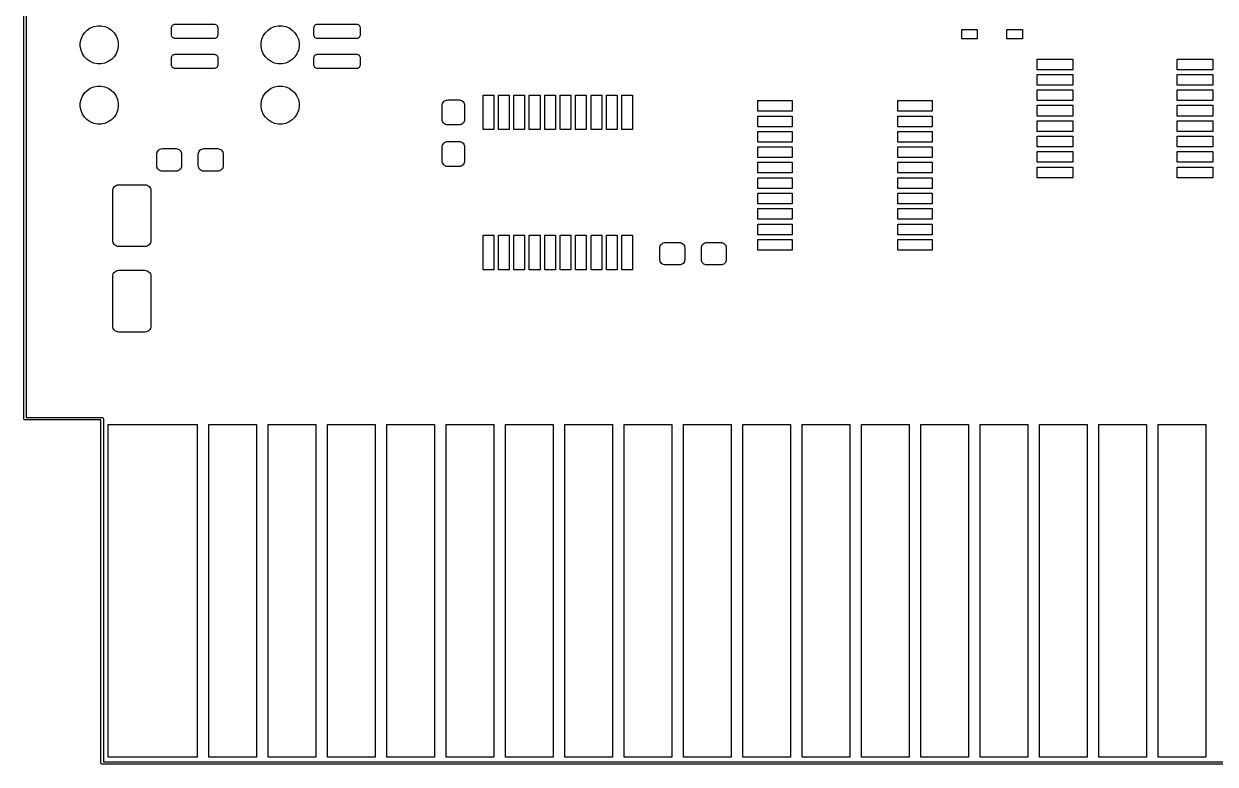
# Model space of a CAD drawing. Extents: x 3.61 to 7.55, y -5.8 to -3.38.
# Drawn here: x 3.606 to 5.583, y -5.803 to -4.575 of the extents above; entities that cross this region are included whole.
import ezdxf

# ---------------------------------------------------------------- set-up
doc = ezdxf.new("R2010")
doc.units = 0
doc.header["$MEASUREMENT"] = 0
doc.layers.add('BLACK', color=7, linetype='CONTINUOUS')

msp = doc.modelspace()

# ---------------------------------------------------------------- linework, layer by layer
at = {"layer": 'BLACK', "linetype": 'CONTINUOUS'}
for p, q in [((3.6063, -5.23022), (3.6063, -4.56112)), ((3.61024, -4.56299), (3.61024, -5.22835)), ((3.71142, -4.58577), (3.71658, -4.58232)), ((3.71658, -4.58232), (3.72231, -4.57995)), ((3.72231, -4.57995), (3.72839, -4.57874)), ((3.72839, -4.57874), (3.7346, -4.57874)), ((3.7346, -4.57874), (3.74068, -4.57995)), ((3.74068, -4.57995), (3.74642, -4.58232)), ((3.74642, -4.58232), (3.75157, -4.58577)), ((3.85138, -4.58209), (3.85149, -4.58093)), ((3.85138, -4.5939), (3.85138, -4.58209)), ((3.85149, -4.58093), (3.85183, -4.57983)), ((3.85183, -4.57983), (3.85237, -4.57881)), ((3.85237, -4.57881), (3.85311, -4.57791)), ((3.85311, -4.57791), (3.854, -4.57718)), ((3.854, -4.57718), (3.85502, -4.57663)), ((3.85502, -4.57663), (3.85613, -4.57629)), ((3.85613, -4.57629), (3.85728, -4.57618)), ((3.85728, -4.57618), (3.92224, -4.57618)), ((3.92224, -4.57618), (3.9234, -4.57629)), ((3.9234, -4.57629), (3.9245, -4.57663)), ((3.9245, -4.57663), (3.92553, -4.57718)), ((3.92553, -4.57718), (3.92642, -4.57791)), ((3.92642, -4.57791), (3.92715, -4.57881)), ((3.92715, -4.57881), (3.9277, -4.57983)), ((3.9277, -4.57983), (3.92804, -4.58093)), ((3.92804, -4.58093), (3.92815, -4.58209)), ((3.92815, -4.58209), (3.92815, -4.5939)), ((4.01142, -4.58577), (4.01658, -4.58232)), ((4.01658, -4.58232), (4.02231, -4.57995)), ((4.02231, -4.57995), (4.02839, -4.57874)), ((4.02839, -4.57874), (4.0346, -4.57874)), ((4.0346, -4.57874), (4.04068, -4.57995)), ((4.04068, -4.57995), (4.04642, -4.58232)), ((4.04642, -4.58232), (4.05157, -4.58577)), ((4.0876, -4.58209), (4.08771, -4.58093)), ((4.0876, -4.5939), (4.0876, -4.58209)), ((4.08771, -4.58093), (4.08805, -4.57983)), ((4.08805, -4.57983), (4.08859, -4.57881)), ((4.08859, -4.57881), (4.08933, -4.57791)), ((4.08933, -4.57791), (4.09022, -4.57718)), ((4.09022, -4.57718), (4.09124, -4.57663)), ((4.09124, -4.57663), (4.09235, -4.57629)), ((4.09235, -4.57629), (4.0935, -4.57618)), ((4.0935, -4.57618), (4.15846, -4.57618)), ((4.15846, -4.57618), (4.15962, -4.57629)), ((4.15962, -4.57629), (4.16072, -4.57663)), ((4.16072, -4.57663), (4.16175, -4.57718)), ((4.16175, -4.57718), (4.16264, -4.57791)), ((4.16264, -4.57791), (4.16337, -4.57881)), ((4.16337, -4.57881), (4.16392, -4.57983)), ((4.16392, -4.57983), (4.16426, -4.58093)), ((4.16426, -4.58093), (4.16437, -4.58209)), ((4.16437, -4.58209), (4.16437, -4.5939)), ((5.1624, -4.60039), (5.1624, -4.58465)), ((5.1624, -4.58465), (5.18799, -4.58465)), ((5.18799, -4.58465), (5.18799, -4.60039)), ((5.2372, -4.60039), (5.2372, -4.58465)), ((5.2372, -4.58465), (5.2628, -4.58465)), ((5.2628, -4.58465), (5.2628, -4.60039)), ((3.7, -4.60713), (3.70121, -4.60105)), ((3.70121, -4.60105), (3.70358, -4.59532)), ((3.70358, -4.59532), (3.70703, -4.59016)), ((3.70703, -4.59016), (3.71142, -4.58577)), ((3.75157, -4.58577), (3.75596, -4.59016)), ((3.75596, -4.59016), (3.75941, -4.59532)), ((3.75941, -4.59532), (3.76178, -4.60105)), ((3.76178, -4.60105), (3.76299, -4.60713)), ((3.85149, -4.59505), (3.85138, -4.5939)), ((3.85183, -4.59616), (3.85149, -4.59505)), ((3.85237, -4.59718), (3.85183, -4.59616)), ((3.85311, -4.59807), (3.85237, -4.59718)), ((3.854, -4.59881), (3.85311, -4.59807)), ((3.85502, -4.59935), (3.854, -4.59881)), ((3.85613, -4.59969), (3.85502, -4.59935)), ((3.85728, -4.5998), (3.85613, -4.59969)), ((3.92224, -4.5998), (3.85728, -4.5998)), ((3.9234, -4.59969), (3.92224, -4.5998)), ((3.9245, -4.59935), (3.9234, -4.59969)), ((3.92553, -4.59881), (3.9245, -4.59935)), ((3.92642, -4.59807), (3.92553, -4.59881)), ((3.92715, -4.59718), (3.92642, -4.59807)), ((3.9277, -4.59616), (3.92715, -4.59718)), ((3.92804, -4.59505), (3.9277, -4.59616)), ((3.92815, -4.5939), (3.92804, -4.59505)), ((4, -4.60713), (4.00121, -4.60105)), ((4.00121, -4.60105), (4.00358, -4.59532)), ((4.00358, -4.59532), (4.00703, -4.59016)), ((4.00703, -4.59016), (4.01142, -4.58577)), ((4.05157, -4.58577), (4.05596, -4.59016)), ((4.05596, -4.59016), (4.05941, -4.59532)), ((4.05941, -4.59532), (4.06178, -4.60105)), ((4.06178, -4.60105), (4.06299, -4.60713)), ((4.08771, -4.59505), (4.0876, -4.5939)), ((4.08805, -4.59616), (4.08771, -4.59505)), ((4.08859, -4.59718), (4.08805, -4.59616)), ((4.08933, -4.59807), (4.08859, -4.59718)), ((4.09022, -4.59881), (4.08933, -4.59807)), ((4.09124, -4.59935), (4.09022, -4.59881)), ((4.09235, -4.59969), (4.09124, -4.59935)), ((4.0935, -4.5998), (4.09235, -4.59969)), ((4.15846, -4.5998), (4.0935, -4.5998)), ((4.15962, -4.59969), (4.15846, -4.5998)), ((4.16072, -4.59935), (4.15962, -4.59969)), ((4.16175, -4.59881), (4.16072, -4.59935)), ((4.16264, -4.59807), (4.16175, -4.59881)), ((4.16337, -4.59718), (4.16264, -4.59807)), ((4.16392, -4.59616), (4.16337, -4.59718)), ((4.16426, -4.59505), (4.16392, -4.59616)), ((4.16437, -4.5939), (4.16426, -4.59505)), ((5.18799, -4.60039), (5.1624, -4.60039)), ((5.2628, -4.60039), (5.2372, -4.60039)), ((3.7, -4.61334), (3.7, -4.60713)), ((3.70121, -4.61942), (3.7, -4.61334)), ((3.70358, -4.62516), (3.70121, -4.61942)), ((3.76178, -4.61942), (3.75941, -4.62516)), ((3.76299, -4.61334), (3.76178, -4.61942)), ((3.76299, -4.60713), (3.76299, -4.61334)), ((4, -4.61334), (4, -4.60713)), ((4.00121, -4.61942), (4, -4.61334)), ((4.00358, -4.62516), (4.00121, -4.61942)), ((4.06178, -4.61942), (4.05941, -4.62516)), ((4.06299, -4.61334), (4.06178, -4.61942)), ((4.06299, -4.60713), (4.06299, -4.61334)), ((3.70703, -4.63031), (3.70358, -4.62516)), ((3.71142, -4.6347), (3.70703, -4.63031)), ((3.71658, -4.63815), (3.71142, -4.6347)), ((3.72231, -4.64052), (3.71658, -4.63815)), ((3.72839, -4.64173), (3.72231, -4.64052)), ((3.7346, -4.64173), (3.72839, -4.64173)), ((3.74068, -4.64052), (3.7346, -4.64173)), ((3.74642, -4.63815), (3.74068, -4.64052)), ((3.75157, -4.6347), (3.74642, -4.63815)), ((3.75596, -4.63031), (3.75157, -4.6347)), ((3.75941, -4.62516), (3.75596, -4.63031)), ((3.85138, -4.63189), (3.85149, -4.63074)), ((3.85138, -4.6437), (3.85138, -4.63189)), ((3.85149, -4.64485), (3.85138, -4.6437)), ((3.85149, -4.63074), (3.85183, -4.62963)), ((3.85183, -4.62963), (3.85237, -4.62861)), ((3.85237, -4.62861), (3.85311, -4.62771)), ((3.85311, -4.62771), (3.854, -4.62698)), ((3.854, -4.62698), (3.85502, -4.62643)), ((3.85502, -4.62643), (3.85613, -4.6261)), ((3.85613, -4.6261), (3.85728, -4.62598)), ((3.85728, -4.62598), (3.92224, -4.62598)), ((3.92224, -4.62598), (3.9234, -4.6261)), ((3.9234, -4.6261), (3.9245, -4.62643)), ((3.9245, -4.62643), (3.92553, -4.62698)), ((3.92553, -4.62698), (3.92642, -4.62771)), ((3.92642, -4.62771), (3.92715, -4.62861)), ((3.92715, -4.62861), (3.9277, -4.62963)), ((3.9277, -4.62963), (3.92804, -4.63074)), ((3.92804, -4.63074), (3.92815, -4.63189)), ((3.92815, -4.6437), (3.92804, -4.64485)), ((3.92815, -4.63189), (3.92815, -4.6437)), ((4.00703, -4.63031), (4.00358, -4.62516)), ((4.01142, -4.6347), (4.00703, -4.63031)), ((4.01658, -4.63815), (4.01142, -4.6347)), ((4.02231, -4.64052), (4.01658, -4.63815)), ((4.02839, -4.64173), (4.02231, -4.64052)), ((4.0346, -4.64173), (4.02839, -4.64173)), ((4.04068, -4.64052), (4.0346, -4.64173)), ((4.04642, -4.63815), (4.04068, -4.64052)), ((4.05157, -4.6347), (4.04642, -4.63815)), ((4.05596, -4.63031), (4.05157, -4.6347)), ((4.05941, -4.62516), (4.05596, -4.63031)), ((4.0876, -4.63189), (4.08771, -4.63074)), ((4.0876, -4.6437), (4.0876, -4.63189)), ((4.08771, -4.64485), (4.0876, -4.6437)), ((4.08771, -4.63074), (4.08805, -4.62963)), ((4.08805, -4.62963), (4.08859, -4.62861)), ((4.08859, -4.62861), (4.08933, -4.62771)), ((4.08933, -4.62771), (4.09022, -4.62698)), ((4.09022, -4.62698), (4.09124, -4.62643)), ((4.09124, -4.62643), (4.09235, -4.6261)), ((4.09235, -4.6261), (4.0935, -4.62598)), ((4.0935, -4.62598), (4.15846, -4.62598)), ((4.15846, -4.62598), (4.15962, -4.6261)), ((4.15962, -4.6261), (4.16072, -4.62643)), ((4.16072, -4.62643), (4.16175, -4.62698)), ((4.16175, -4.62698), (4.16264, -4.62771)), ((4.16264, -4.62771), (4.16337, -4.62861)), ((4.16337, -4.62861), (4.16392, -4.62963)), ((4.16392, -4.62963), (4.16426, -4.63074)), ((4.16426, -4.63074), (4.16437, -4.63189)), ((4.16437, -4.6437), (4.16426, -4.64485)), ((4.16437, -4.63189), (4.16437, -4.6437)), ((5.2874, -4.65157), (5.2874, -4.63386)), ((5.2874, -4.63386), (5.34646, -4.63386)), ((5.34646, -4.63386), (5.34646, -4.65157)), ((5.51969, -4.65157), (5.51969, -4.63386)), ((5.51969, -4.63386), (5.57874, -4.63386)), ((5.57874, -4.63386), (5.57874, -4.65157)), ((3.85183, -4.64596), (3.85149, -4.64485)), ((3.85237, -4.64698), (3.85183, -4.64596)), ((3.85311, -4.64788), (3.85237, -4.64698)), ((3.854, -4.64861), (3.85311, -4.64788)), ((3.85502, -4.64916), (3.854, -4.64861)), ((3.85613, -4.64949), (3.85502, -4.64916)), ((3.85728, -4.64961), (3.85613, -4.64949)), ((3.92224, -4.64961), (3.85728, -4.64961)), ((3.9234, -4.64949), (3.92224, -4.64961)), ((3.9245, -4.64916), (3.9234, -4.64949)), ((3.92553, -4.64861), (3.9245, -4.64916)), ((3.92642, -4.64788), (3.92553, -4.64861)), ((3.92715, -4.64698), (3.92642, -4.64788)), ((3.9277, -4.64596), (3.92715, -4.64698)), ((3.92804, -4.64485), (3.9277, -4.64596)), ((4.08805, -4.64596), (4.08771, -4.64485)), ((4.08859, -4.64698), (4.08805, -4.64596)), ((4.08933, -4.64788), (4.08859, -4.64698)), ((4.09022, -4.64861), (4.08933, -4.64788)), ((4.09124, -4.64916), (4.09022, -4.64861)), ((4.09235, -4.64949), (4.09124, -4.64916)), ((4.0935, -4.64961), (4.09235, -4.64949)), ((4.15846, -4.64961), (4.0935, -4.64961)), ((4.15962, -4.64949), (4.15846, -4.64961)), ((4.16072, -4.64916), (4.15962, -4.64949)), ((4.16175, -4.64861), (4.16072, -4.64916)), ((4.16264, -4.64788), (4.16175, -4.64861)), ((4.16337, -4.64698), (4.16264, -4.64788)), ((4.16392, -4.64596), (4.16337, -4.64698)), ((4.16426, -4.64485), (4.16392, -4.64596)), ((5.34646, -4.65157), (5.2874, -4.65157)), ((5.2874, -4.67717), (5.2874, -4.65945)), ((5.2874, -4.65945), (5.34646, -4.65945)), ((5.34646, -4.65945), (5.34646, -4.67717)), ((5.57874, -4.65157), (5.51969, -4.65157)), ((5.51969, -4.67717), (5.51969, -4.65945)), ((5.51969, -4.65945), (5.57874, -4.65945)), ((5.57874, -4.65945), (5.57874, -4.67717)), ((3.71142, -4.68577), (3.71658, -4.68232)), ((3.71658, -4.68232), (3.72231, -4.67995)), ((3.72231, -4.67995), (3.72839, -4.67874)), ((3.72839, -4.67874), (3.7346, -4.67874)), ((3.7346, -4.67874), (3.74068, -4.67995)), ((3.74068, -4.67995), (3.74642, -4.68232)), ((3.74642, -4.68232), (3.75157, -4.68577)), ((4.01142, -4.68577), (4.01658, -4.68232)), ((4.01658, -4.68232), (4.02231, -4.67995)), ((4.02231, -4.67995), (4.02839, -4.67874)), ((4.02839, -4.67874), (4.0346, -4.67874)), ((4.0346, -4.67874), (4.04068, -4.67995)), ((4.04068, -4.67995), (4.04642, -4.68232)), ((4.04642, -4.68232), (4.05157, -4.68577)), ((5.34646, -4.67717), (5.2874, -4.67717)), ((5.57874, -4.67717), (5.51969, -4.67717)), ((3.7, -4.70713), (3.70121, -4.70105)), ((3.70121, -4.70105), (3.70358, -4.69532)), ((3.70358, -4.69532), (3.70703, -4.69016)), ((3.70703, -4.69016), (3.71142, -4.68577)), ((3.75157, -4.68577), (3.75596, -4.69016)), ((3.75596, -4.69016), (3.75941, -4.69532)), ((3.75941, -4.69532), (3.76178, -4.70105)), ((3.76178, -4.70105), (3.76299, -4.70713)), ((4, -4.70713), (4.00121, -4.70105)), ((4.00121, -4.70105), (4.00358, -4.69532)), ((4.00358, -4.69532), (4.00703, -4.69016)), ((4.00703, -4.69016), (4.01142, -4.68577)), ((4.05157, -4.68577), (4.05596, -4.69016)), ((4.05596, -4.69016), (4.05941, -4.69532)), ((4.05941, -4.69532), (4.06178, -4.70105)), ((4.06178, -4.70105), (4.06299, -4.70713)), ((4.30294, -4.70451), (4.30435, -4.70335)), ((4.30435, -4.70335), (4.30597, -4.70248)), ((4.30597, -4.70248), (4.30772, -4.70195)), ((4.30772, -4.70195), (4.30955, -4.70177)), ((4.30955, -4.70177), (4.32825, -4.70177)), ((4.32825, -4.70177), (4.33007, -4.70195)), ((4.33007, -4.70195), (4.33183, -4.70248)), ((4.33183, -4.70248), (4.33344, -4.70335)), ((4.33344, -4.70335), (4.33486, -4.70451)), ((4.36811, -4.75098), (4.36811, -4.6939)), ((4.36811, -4.6939), (4.38583, -4.6939)), ((4.38583, -4.6939), (4.38583, -4.75098)), ((4.3937, -4.75098), (4.3937, -4.6939)), ((4.3937, -4.6939), (4.41142, -4.6939)), ((4.41142, -4.6939), (4.41142, -4.75098)), ((4.41929, -4.75098), (4.41929, -4.6939)), ((4.41929, -4.6939), (4.43701, -4.6939)), ((4.43701, -4.6939), (4.43701, -4.75098)), ((4.44488, -4.75098), (4.44488, -4.6939)), ((4.44488, -4.6939), (4.4626, -4.6939)), ((4.4626, -4.6939), (4.4626, -4.75098)), ((4.47047, -4.75098), (4.47047, -4.6939)), ((4.47047, -4.6939), (4.48819, -4.6939)), ((4.48819, -4.6939), (4.48819, -4.75098)), ((4.49606, -4.75098), (4.49606, -4.6939)), ((4.49606, -4.6939), (4.51378, -4.6939)), ((4.51378, -4.6939), (4.51378, -4.75098)), ((4.52165, -4.75098), (4.52165, -4.6939)), ((4.52165, -4.6939), (4.53937, -4.6939)), ((4.53937, -4.6939), (4.53937, -4.75098)), ((4.54724, -4.75098), (4.54724, -4.6939)), ((4.54724, -4.6939), (4.56496, -4.6939)), ((4.56496, -4.6939), (4.56496, -4.75098)), ((4.57283, -4.75098), (4.57283, -4.6939)), ((4.57283, -4.6939), (4.59055, -4.6939)), ((4.59055, -4.6939), (4.59055, -4.75098)), ((4.59843, -4.75098), (4.59843, -4.6939)), ((4.59843, -4.6939), (4.61614, -4.6939)), ((4.61614, -4.6939), (4.61614, -4.75098)), ((4.82382, -4.72047), (4.82382, -4.70276)), ((4.82382, -4.70276), (4.88091, -4.70276)), ((4.88091, -4.70276), (4.88091, -4.72047)), ((5.0561, -4.72047), (5.0561, -4.70276)), ((5.0561, -4.70276), (5.11319, -4.70276)), ((5.11319, -4.70276), (5.11319, -4.72047)), ((5.2874, -4.70276), (5.2874, -4.68504)), ((5.2874, -4.68504), (5.34646, -4.68504)), ((5.34646, -4.70276), (5.2874, -4.70276)), ((5.34646, -4.68504), (5.34646, -4.70276)), ((5.51969, -4.70276), (5.51969, -4.68504)), ((5.51969, -4.68504), (5.57874, -4.68504)), ((5.57874, -4.70276), (5.51969, -4.70276)), ((5.57874, -4.68504), (5.57874, -4.70276)), ((3.7, -4.71334), (3.7, -4.70713)), ((3.70121, -4.71942), (3.7, -4.71334)), ((3.70358, -4.72516), (3.70121, -4.71942)), ((3.76178, -4.71942), (3.75941, -4.72516)), ((3.76299, -4.71334), (3.76178, -4.71942)), ((3.76299, -4.70713), (3.76299, -4.71334)), ((4, -4.71334), (4, -4.70713)), ((4.00121, -4.71942), (4, -4.71334)), ((4.00358, -4.72516), (4.00121, -4.71942)), ((4.06178, -4.71942), (4.05941, -4.72516)), ((4.06299, -4.71334), (4.06178, -4.71942)), ((4.06299, -4.70713), (4.06299, -4.71334)), ((4.3002, -4.71112), (4.30038, -4.7093)), ((4.3002, -4.73376), (4.3002, -4.71112)), ((4.30038, -4.7093), (4.30091, -4.70754)), ((4.30091, -4.70754), (4.30177, -4.70593)), ((4.30177, -4.70593), (4.30294, -4.70451)), ((4.33486, -4.70451), (4.33602, -4.70593)), ((4.33602, -4.70593), (4.33689, -4.70754)), ((4.33689, -4.70754), (4.33742, -4.7093)), ((4.33742, -4.7093), (4.3376, -4.71112)), ((4.3376, -4.71112), (4.3376, -4.73376)), ((4.88091, -4.72047), (4.82382, -4.72047)), ((5.11319, -4.72047), (5.0561, -4.72047)), ((5.2874, -4.72835), (5.2874, -4.71063)), ((5.2874, -4.71063), (5.34646, -4.71063)), ((5.34646, -4.71063), (5.34646, -4.72835)), ((5.51969, -4.72835), (5.51969, -4.71063)), ((5.51969, -4.71063), (5.57874, -4.71063)), ((5.57874, -4.71063), (5.57874, -4.72835)), ((3.70703, -4.73031), (3.70358, -4.72516)), ((3.71142, -4.7347), (3.70703, -4.73031)), ((3.71658, -4.73815), (3.71142, -4.7347)), ((3.72231, -4.74052), (3.71658, -4.73815)), ((3.72839, -4.74173), (3.72231, -4.74052)), ((3.7346, -4.74173), (3.72839, -4.74173)), ((3.74068, -4.74052), (3.7346, -4.74173)), ((3.74642, -4.73815), (3.74068, -4.74052)), ((3.75157, -4.7347), (3.74642, -4.73815)), ((3.75596, -4.73031), (3.75157, -4.7347)), ((3.75941, -4.72516), (3.75596, -4.73031)), ((4.00703, -4.73031), (4.00358, -4.72516)), ((4.01142, -4.7347), (4.00703, -4.73031)), ((4.01658, -4.73815), (4.01142, -4.7347)), ((4.02231, -4.74052), (4.01658, -4.73815)), ((4.02839, -4.74173), (4.02231, -4.74052)), ((4.0346, -4.74173), (4.02839, -4.74173)), ((4.04068, -4.74052), (4.0346, -4.74173)), ((4.04642, -4.73815), (4.04068, -4.74052)), ((4.05157, -4.7347), (4.04642, -4.73815)), ((4.05596, -4.73031), (4.05157, -4.7347)), ((4.05941, -4.72516), (4.05596, -4.73031)), ((4.30038, -4.73558), (4.3002, -4.73376)), ((4.30091, -4.73734), (4.30038, -4.73558)), ((4.30177, -4.73895), (4.30091, -4.73734)), ((4.30294, -4.74037), (4.30177, -4.73895)), ((4.30435, -4.74153), (4.30294, -4.74037)), ((4.30597, -4.7424), (4.30435, -4.74153)), ((4.30772, -4.74293), (4.30597, -4.7424)), ((4.30955, -4.74311), (4.30772, -4.74293)), ((4.32825, -4.74311), (4.30955, -4.74311)), ((4.33007, -4.74293), (4.32825, -4.74311)), ((4.33183, -4.7424), (4.33007, -4.74293)), ((4.33344, -4.74153), (4.33183, -4.7424)), ((4.33486, -4.74037), (4.33344, -4.74153)), ((4.33602, -4.73895), (4.33486, -4.74037)), ((4.33689, -4.73734), (4.33602, -4.73895)), ((4.33742, -4.73558), (4.33689, -4.73734)), ((4.3376, -4.73376), (4.33742, -4.73558)), ((4.82382, -4.74606), (4.82382, -4.72835)), ((4.82382, -4.72835), (4.88091, -4.72835)), ((4.88091, -4.72835), (4.88091, -4.74606)), ((5.0561, -4.74606), (5.0561, -4.72835)), ((5.0561, -4.72835), (5.11319, -4.72835)), ((5.11319, -4.72835), (5.11319, -4.74606)), ((5.34646, -4.72835), (5.2874, -4.72835)), ((5.2874, -4.75394), (5.2874, -4.73622)), ((5.2874, -4.73622), (5.34646, -4.73622)), ((5.34646, -4.73622), (5.34646, -4.75394)), ((5.57874, -4.72835), (5.51969, -4.72835)), ((5.51969, -4.75394), (5.51969, -4.73622)), ((5.51969, -4.73622), (5.57874, -4.73622)), ((5.57874, -4.73622), (5.57874, -4.75394)), ((4.38583, -4.75098), (4.36811, -4.75098)), ((4.41142, -4.75098), (4.3937, -4.75098)), ((4.43701, -4.75098), (4.41929, -4.75098)), ((4.4626, -4.75098), (4.44488, -4.75098)), ((4.48819, -4.75098), (4.47047, -4.75098)), ((4.51378, -4.75098), (4.49606, -4.75098)), ((4.53937, -4.75098), (4.52165, -4.75098)), ((4.56496, -4.75098), (4.54724, -4.75098)), ((4.59055, -4.75098), (4.57283, -4.75098)), ((4.61614, -4.75098), (4.59843, -4.75098)), ((4.88091, -4.74606), (4.82382, -4.74606)), ((4.82382, -4.77165), (4.82382, -4.75394)), ((4.82382, -4.75394), (4.88091, -4.75394)), ((4.88091, -4.75394), (4.88091, -4.77165)), ((5.11319, -4.74606), (5.0561, -4.74606)), ((5.0561, -4.77165), (5.0561, -4.75394)), ((5.0561, -4.75394), (5.11319, -4.75394)), ((5.11319, -4.75394), (5.11319, -4.77165)), ((5.34646, -4.75394), (5.2874, -4.75394)), ((5.2874, -4.77953), (5.2874, -4.76181)), ((5.2874, -4.76181), (5.34646, -4.76181)), ((5.34646, -4.76181), (5.34646, -4.77953)), ((5.57874, -4.75394), (5.51969, -4.75394)), ((5.51969, -4.77953), (5.51969, -4.76181)), ((5.51969, -4.76181), (5.57874, -4.76181)), ((5.57874, -4.76181), (5.57874, -4.77953)), ((3.83254, -4.78319), (3.8343, -4.78266)), ((3.8343, -4.78266), (3.83612, -4.78248)), ((3.83612, -4.78248), (3.85876, -4.78248)), ((3.85876, -4.78248), (3.86058, -4.78266)), ((3.86058, -4.78266), (3.86234, -4.78319)), ((3.90144, -4.78319), (3.9032, -4.78266)), ((3.9032, -4.78266), (3.90502, -4.78248)), ((3.90502, -4.78248), (3.92766, -4.78248)), ((3.92766, -4.78248), (3.92948, -4.78266)), ((3.92948, -4.78266), (3.93124, -4.78319)), ((4.3002, -4.78002), (4.30038, -4.7782)), ((4.3002, -4.80266), (4.3002, -4.78002)), ((4.30038, -4.7782), (4.30091, -4.77644)), ((4.30091, -4.77644), (4.30177, -4.77482)), ((4.30177, -4.77482), (4.30294, -4.77341)), ((4.30294, -4.77341), (4.30435, -4.77225)), ((4.30435, -4.77225), (4.30597, -4.77138)), ((4.30597, -4.77138), (4.30772, -4.77085)), ((4.30772, -4.77085), (4.30955, -4.77067)), ((4.30955, -4.77067), (4.32825, -4.77067)), ((4.32825, -4.77067), (4.33007, -4.77085)), ((4.33007, -4.77085), (4.33183, -4.77138)), ((4.33183, -4.77138), (4.33344, -4.77225)), ((4.33344, -4.77225), (4.33486, -4.77341)), ((4.33486, -4.77341), (4.33602, -4.77482)), ((4.33602, -4.77482), (4.33689, -4.77644)), ((4.33689, -4.77644), (4.33742, -4.7782)), ((4.33742, -4.7782), (4.3376, -4.78002)), ((4.3376, -4.78002), (4.3376, -4.80266)), ((4.88091, -4.77165), (4.82382, -4.77165)), ((4.82382, -4.79724), (4.82382, -4.77953)), ((4.82382, -4.77953), (4.88091, -4.77953)), ((4.88091, -4.77953), (4.88091, -4.79724)), ((5.11319, -4.77165), (5.0561, -4.77165)), ((5.0561, -4.79724), (5.0561, -4.77953)), ((5.0561, -4.77953), (5.11319, -4.77953)), ((5.11319, -4.77953), (5.11319, -4.79724)), ((5.34646, -4.77953), (5.2874, -4.77953)), ((5.57874, -4.77953), (5.51969, -4.77953)), ((3.82677, -4.79183), (3.82695, -4.79001)), ((3.82677, -4.81053), (3.82677, -4.79183)), ((3.82695, -4.79001), (3.82748, -4.78825)), ((3.82748, -4.78825), (3.82835, -4.78664)), ((3.82835, -4.78664), (3.82951, -4.78522)), ((3.82951, -4.78522), (3.83093, -4.78406)), ((3.83093, -4.78406), (3.83254, -4.78319)), ((3.86234, -4.78319), (3.86395, -4.78406)), ((3.86395, -4.78406), (3.86537, -4.78522)), ((3.86537, -4.78522), (3.86653, -4.78664)), ((3.86653, -4.78664), (3.8674, -4.78825)), ((3.8674, -4.78825), (3.86793, -4.79001)), ((3.86793, -4.79001), (3.86811, -4.79183)), ((3.86811, -4.79183), (3.86811, -4.81053)), ((3.89567, -4.79183), (3.89585, -4.79001)), ((3.89567, -4.81053), (3.89567, -4.79183)), ((3.89585, -4.79001), (3.89638, -4.78825)), ((3.89638, -4.78825), (3.89725, -4.78664)), ((3.89725, -4.78664), (3.89841, -4.78522)), ((3.89841, -4.78522), (3.89982, -4.78406)), ((3.89982, -4.78406), (3.90144, -4.78319)), ((3.93124, -4.78319), (3.93285, -4.78406)), ((3.93285, -4.78406), (3.93427, -4.78522)), ((3.93427, -4.78522), (3.93543, -4.78664)), ((3.93543, -4.78664), (3.9363, -4.78825)), ((3.9363, -4.78825), (3.93683, -4.79001)), ((3.93683, -4.79001), (3.93701, -4.79183)), ((3.93701, -4.79183), (3.93701, -4.81053)), ((4.88091, -4.79724), (4.82382, -4.79724)), ((5.11319, -4.79724), (5.0561, -4.79724)), ((5.2874, -4.80512), (5.2874, -4.7874)), ((5.2874, -4.7874), (5.34646, -4.7874)), ((5.34646, -4.7874), (5.34646, -4.80512)), ((5.51969, -4.80512), (5.51969, -4.7874)), ((5.51969, -4.7874), (5.57874, -4.7874)), ((5.57874, -4.7874), (5.57874, -4.80512)), ((3.82695, -4.81236), (3.82677, -4.81053)), ((3.82748, -4.81411), (3.82695, -4.81236)), ((3.82835, -4.81573), (3.82748, -4.81411)), ((3.82951, -4.81714), (3.82835, -4.81573)), ((3.83093, -4.81831), (3.82951, -4.81714)), ((3.83254, -4.81917), (3.83093, -4.81831)), ((3.8343, -4.8197), (3.83254, -4.81917)), ((3.83612, -4.81988), (3.8343, -4.8197)), ((3.85876, -4.81988), (3.83612, -4.81988)), ((3.86058, -4.8197), (3.85876, -4.81988)), ((3.86234, -4.81917), (3.86058, -4.8197)), ((3.86395, -4.81831), (3.86234, -4.81917)), ((3.86537, -4.81714), (3.86395, -4.81831)), ((3.86653, -4.81573), (3.86537, -4.81714)), ((3.8674, -4.81411), (3.86653, -4.81573)), ((3.86793, -4.81236), (3.8674, -4.81411)), ((3.86811, -4.81053), (3.86793, -4.81236)), ((3.89585, -4.81236), (3.89567, -4.81053)), ((3.89638, -4.81411), (3.89585, -4.81236)), ((3.89725, -4.81573), (3.89638, -4.81411)), ((3.89841, -4.81714), (3.89725, -4.81573)), ((3.89982, -4.81831), (3.89841, -4.81714)), ((3.90144, -4.81917), (3.89982, -4.81831)), ((3.9032, -4.8197), (3.90144, -4.81917)), ((3.90502, -4.81988), (3.9032, -4.8197)), ((3.92766, -4.81988), (3.90502, -4.81988)), ((3.92948, -4.8197), (3.92766, -4.81988)), ((3.93124, -4.81917), (3.92948, -4.8197)), ((3.93285, -4.81831), (3.93124, -4.81917)), ((3.93427, -4.81714), (3.93285, -4.81831)), ((3.93543, -4.81573), (3.93427, -4.81714)), ((3.9363, -4.81411), (3.93543, -4.81573)), ((3.93683, -4.81236), (3.9363, -4.81411)), ((3.93701, -4.81053), (3.93683, -4.81236)), ((4.30038, -4.80448), (4.3002, -4.80266)), ((4.30091, -4.80624), (4.30038, -4.80448)), ((4.30177, -4.80785), (4.30091, -4.80624)), ((4.30294, -4.80927), (4.30177, -4.80785)), ((4.30435, -4.81043), (4.30294, -4.80927)), ((4.30597, -4.8113), (4.30435, -4.81043)), ((4.30772, -4.81183), (4.30597, -4.8113)), ((4.30955, -4.81201), (4.30772, -4.81183)), ((4.32825, -4.81201), (4.30955, -4.81201)), ((4.33007, -4.81183), (4.32825, -4.81201)), ((4.33183, -4.8113), (4.33007, -4.81183)), ((4.33344, -4.81043), (4.33183, -4.8113)), ((4.33486, -4.80927), (4.33344, -4.81043)), ((4.33602, -4.80785), (4.33486, -4.80927)), ((4.33689, -4.80624), (4.33602, -4.80785)), ((4.33742, -4.80448), (4.33689, -4.80624)), ((4.3376, -4.80266), (4.33742, -4.80448)), ((4.82382, -4.82283), (4.82382, -4.80512)), ((4.82382, -4.80512), (4.88091, -4.80512)), ((4.88091, -4.80512), (4.88091, -4.82283)), ((5.0561, -4.82283), (5.0561, -4.80512)), ((5.0561, -4.80512), (5.11319, -4.80512)), ((5.11319, -4.80512), (5.11319, -4.82283)), ((5.34646, -4.80512), (5.2874, -4.80512)), ((5.2874, -4.83071), (5.2874, -4.81299)), ((5.2874, -4.81299), (5.34646, -4.81299)), ((5.34646, -4.81299), (5.34646, -4.83071)), ((5.57874, -4.80512), (5.51969, -4.80512)), ((5.51969, -4.83071), (5.51969, -4.81299)), ((5.51969, -4.81299), (5.57874, -4.81299)), ((5.57874, -4.81299), (5.57874, -4.83071)), ((4.88091, -4.82283), (4.82382, -4.82283)), ((4.82382, -4.84843), (4.82382, -4.83071)), ((4.82382, -4.83071), (4.88091, -4.83071)), ((4.88091, -4.83071), (4.88091, -4.84843)), ((5.11319, -4.82283), (5.0561, -4.82283)), ((5.0561, -4.84843), (5.0561, -4.83071)), ((5.0561, -4.83071), (5.11319, -4.83071)), ((5.11319, -4.83071), (5.11319, -4.84843)), ((5.34646, -4.83071), (5.2874, -4.83071)), ((5.57874, -4.83071), (5.51969, -4.83071)), ((3.75394, -4.85236), (3.75413, -4.85044)), ((3.75394, -4.93504), (3.75394, -4.85236)), ((3.75413, -4.85044), (3.75469, -4.8486)), ((3.75469, -4.8486), (3.7556, -4.84689)), ((3.7556, -4.84689), (3.75682, -4.8454)), ((3.75682, -4.8454), (3.75831, -4.84418)), ((3.75831, -4.84418), (3.76001, -4.84327)), ((3.76001, -4.84327), (3.76186, -4.84271)), ((3.76186, -4.84271), (3.76378, -4.84252)), ((3.76378, -4.84252), (3.80709, -4.84252)), ((3.80709, -4.84252), (3.80901, -4.84271)), ((3.80901, -4.84271), (3.81085, -4.84327)), ((3.81085, -4.84327), (3.81255, -4.84418)), ((3.81255, -4.84418), (3.81405, -4.8454)), ((3.81405, -4.8454), (3.81527, -4.84689)), ((3.81527, -4.84689), (3.81618, -4.8486)), ((3.81618, -4.8486), (3.81674, -4.85044)), ((3.81674, -4.85044), (3.81693, -4.85236)), ((3.81693, -4.85236), (3.81693, -4.93504)), ((4.88091, -4.84843), (4.82382, -4.84843)), ((4.82382, -4.87402), (4.82382, -4.8563)), ((4.82382, -4.8563), (4.88091, -4.8563)), ((4.88091, -4.8563), (4.88091, -4.87402)), ((5.11319, -4.84843), (5.0561, -4.84843)), ((5.0561, -4.87402), (5.0561, -4.8563)), ((5.0561, -4.8563), (5.11319, -4.8563)), ((5.11319, -4.8563), (5.11319, -4.87402)), ((4.88091, -4.87402), (4.82382, -4.87402)), ((5.11319, -4.87402), (5.0561, -4.87402)), ((4.82382, -4.89961), (4.82382, -4.88189)), ((4.82382, -4.88189), (4.88091, -4.88189)), ((4.88091, -4.89961), (4.82382, -4.89961)), ((4.88091, -4.88189), (4.88091, -4.89961)), ((5.0561, -4.89961), (5.0561, -4.88189)), ((5.0561, -4.88189), (5.11319, -4.88189)), ((5.11319, -4.89961), (5.0561, -4.89961)), ((5.11319, -4.88189), (5.11319, -4.89961)), ((4.82382, -4.9252), (4.82382, -4.90748)), ((4.82382, -4.90748), (4.88091, -4.90748)), ((4.88091, -4.90748), (4.88091, -4.9252)), ((5.0561, -4.9252), (5.0561, -4.90748)), ((5.0561, -4.90748), (5.11319, -4.90748)), ((5.11319, -4.90748), (5.11319, -4.9252)), ((3.75413, -4.93696), (3.75394, -4.93504)), ((3.75469, -4.93881), (3.75413, -4.93696)), ((3.7556, -4.94051), (3.75469, -4.93881)), ((3.75682, -4.942), (3.7556, -4.94051)), ((3.81527, -4.94051), (3.81405, -4.942)), ((3.81618, -4.93881), (3.81527, -4.94051)), ((3.81674, -4.93696), (3.81618, -4.93881)), ((3.81693, -4.93504), (3.81674, -4.93696)), ((4.36811, -4.98327), (4.36811, -4.92618)), ((4.36811, -4.92618), (4.38583, -4.92618)), ((4.38583, -4.92618), (4.38583, -4.98327)), ((4.3937, -4.98327), (4.3937, -4.92618)), ((4.3937, -4.92618), (4.41142, -4.92618)), ((4.41142, -4.92618), (4.41142, -4.98327)), ((4.41929, -4.98327), (4.41929, -4.92618)), ((4.41929, -4.92618), (4.43701, -4.92618)), ((4.43701, -4.92618), (4.43701, -4.98327)), ((4.44488, -4.98327), (4.44488, -4.92618)), ((4.44488, -4.92618), (4.4626, -4.92618)), ((4.4626, -4.92618), (4.4626, -4.98327)), ((4.47047, -4.98327), (4.47047, -4.92618)), ((4.47047, -4.92618), (4.48819, -4.92618)), ((4.48819, -4.92618), (4.48819, -4.98327)), ((4.49606, -4.98327), (4.49606, -4.92618)), ((4.49606, -4.92618), (4.51378, -4.92618)), ((4.51378, -4.92618), (4.51378, -4.98327)), ((4.52165, -4.98327), (4.52165, -4.92618)), ((4.52165, -4.92618), (4.53937, -4.92618)), ((4.53937, -4.92618), (4.53937, -4.98327)), ((4.54724, -4.98327), (4.54724, -4.92618)), ((4.54724, -4.92618), (4.56496, -4.92618)), ((4.56496, -4.92618), (4.56496, -4.98327)), ((4.57283, -4.98327), (4.57283, -4.92618)), ((4.57283, -4.92618), (4.59055, -4.92618)), ((4.59055, -4.92618), (4.59055, -4.98327)), ((4.59843, -4.98327), (4.59843, -4.92618)), ((4.59843, -4.92618), (4.61614, -4.92618)), ((4.61614, -4.92618), (4.61614, -4.98327)), ((4.66299, -4.94215), (4.66416, -4.94073)), ((4.66416, -4.94073), (4.66557, -4.93957)), ((4.66557, -4.93957), (4.66719, -4.9387)), ((4.66719, -4.9387), (4.66894, -4.93817)), ((4.66894, -4.93817), (4.67077, -4.93799)), ((4.67077, -4.93799), (4.69341, -4.93799)), ((4.69341, -4.93799), (4.69523, -4.93817)), ((4.69523, -4.93817), (4.69698, -4.9387)), ((4.69698, -4.9387), (4.6986, -4.93957)), ((4.6986, -4.93957), (4.70002, -4.94073)), ((4.70002, -4.94073), (4.70118, -4.94215)), ((4.73189, -4.94215), (4.73305, -4.94073)), ((4.73305, -4.94073), (4.73447, -4.93957)), ((4.73447, -4.93957), (4.73609, -4.9387)), ((4.73609, -4.9387), (4.73784, -4.93817)), ((4.73784, -4.93817), (4.73967, -4.93799)), ((4.73967, -4.93799), (4.7623, -4.93799)), ((4.7623, -4.93799), (4.76413, -4.93817)), ((4.76413, -4.93817), (4.76588, -4.9387)), ((4.76588, -4.9387), (4.7675, -4.93957)), ((4.7675, -4.93957), (4.76891, -4.94073)), ((4.76891, -4.94073), (4.77008, -4.94215)), ((4.88091, -4.9252), (4.82382, -4.9252)), ((4.82382, -4.95079), (4.82382, -4.93307)), ((4.82382, -4.93307), (4.88091, -4.93307)), ((4.88091, -4.93307), (4.88091, -4.95079)), ((5.11319, -4.9252), (5.0561, -4.9252)), ((5.0561, -4.95079), (5.0561, -4.93307)), ((5.0561, -4.93307), (5.11319, -4.93307)), ((5.11319, -4.93307), (5.11319, -4.95079)), ((3.75831, -4.94322), (3.75682, -4.942)), ((3.76001, -4.94413), (3.75831, -4.94322)), ((3.76186, -4.94469), (3.76001, -4.94413)), ((3.76378, -4.94488), (3.76186, -4.94469)), ((3.80709, -4.94488), (3.76378, -4.94488)), ((3.80901, -4.94469), (3.80709, -4.94488)), ((3.81085, -4.94413), (3.80901, -4.94469)), ((3.81255, -4.94322), (3.81085, -4.94413)), ((3.81405, -4.942), (3.81255, -4.94322)), ((4.66142, -4.94734), (4.6616, -4.94552)), ((4.66142, -4.96604), (4.66142, -4.94734)), ((4.6616, -4.94552), (4.66213, -4.94376)), ((4.66213, -4.94376), (4.66299, -4.94215)), ((4.70118, -4.94215), (4.70204, -4.94376)), ((4.70204, -4.94376), (4.70258, -4.94552)), ((4.70258, -4.94552), (4.70276, -4.94734)), ((4.70276, -4.94734), (4.70276, -4.96604)), ((4.73031, -4.94734), (4.73049, -4.94552)), ((4.73031, -4.96604), (4.73031, -4.94734)), ((4.73049, -4.94552), (4.73103, -4.94376)), ((4.73103, -4.94376), (4.73189, -4.94215)), ((4.77008, -4.94215), (4.77094, -4.94376)), ((4.77094, -4.94376), (4.77147, -4.94552)), ((4.77147, -4.94552), (4.77165, -4.94734)), ((4.77165, -4.94734), (4.77165, -4.96604)), ((4.88091, -4.95079), (4.82382, -4.95079)), ((5.11319, -4.95079), (5.0561, -4.95079)), ((4.6616, -4.96787), (4.66142, -4.96604)), ((4.66213, -4.96962), (4.6616, -4.96787)), ((4.66299, -4.97124), (4.66213, -4.96962)), ((4.66416, -4.97266), (4.66299, -4.97124)), ((4.66557, -4.97382), (4.66416, -4.97266)), ((4.66719, -4.97468), (4.66557, -4.97382)), ((4.66894, -4.97521), (4.66719, -4.97468)), ((4.67077, -4.97539), (4.66894, -4.97521)), ((4.69341, -4.97539), (4.67077, -4.97539)), ((4.69523, -4.97521), (4.69341, -4.97539)), ((4.69698, -4.97468), (4.69523, -4.97521)), ((4.6986, -4.97382), (4.69698, -4.97468)), ((4.70002, -4.97266), (4.6986, -4.97382)), ((4.70118, -4.97124), (4.70002, -4.97266)), ((4.70204, -4.96962), (4.70118, -4.97124)), ((4.70258, -4.96787), (4.70204, -4.96962)), ((4.70276, -4.96604), (4.70258, -4.96787)), ((4.73049, -4.96787), (4.73031, -4.96604)), ((4.73103, -4.96962), (4.73049, -4.96787)), ((4.73189, -4.97124), (4.73103, -4.96962)), ((4.73305, -4.97266), (4.73189, -4.97124)), ((4.73447, -4.97382), (4.73305, -4.97266)), ((4.73609, -4.97468), (4.73447, -4.97382)), ((4.73784, -4.97521), (4.73609, -4.97468)), ((4.73967, -4.97539), (4.73784, -4.97521)), ((4.7623, -4.97539), (4.73967, -4.97539)), ((4.76413, -4.97521), (4.7623, -4.97539)), ((4.76588, -4.97468), (4.76413, -4.97521)), ((4.7675, -4.97382), (4.76588, -4.97468)), ((4.76891, -4.97266), (4.7675, -4.97382)), ((4.77008, -4.97124), (4.76891, -4.97266)), ((4.77094, -4.96962), (4.77008, -4.97124)), ((4.77147, -4.96787), (4.77094, -4.96962)), ((4.77165, -4.96604), (4.77147, -4.96787)), ((3.75394, -4.99409), (3.75413, -4.99217)), ((3.75394, -5.07677), (3.75394, -4.99409)), ((3.75413, -4.99217), (3.75469, -4.99033)), ((3.75469, -4.99033), (3.7556, -4.98863)), ((3.7556, -4.98863), (3.75682, -4.98713)), ((3.75682, -4.98713), (3.75831, -4.98591)), ((3.75831, -4.98591), (3.76001, -4.985)), ((3.76001, -4.985), (3.76186, -4.98444)), ((3.76186, -4.98444), (3.76378, -4.98425)), ((3.76378, -4.98425), (3.80709, -4.98425)), ((3.80709, -4.98425), (3.80901, -4.98444)), ((3.80901, -4.98444), (3.81085, -4.985)), ((3.81085, -4.985), (3.81255, -4.98591)), ((3.81255, -4.98591), (3.81405, -4.98713)), ((3.81405, -4.98713), (3.81527, -4.98863)), ((3.81527, -4.98863), (3.81618, -4.99033)), ((3.81618, -4.99033), (3.81674, -4.99217)), ((3.81674, -4.99217), (3.81693, -4.99409)), ((3.81693, -4.99409), (3.81693, -5.07677)), ((4.38583, -4.98327), (4.36811, -4.98327)), ((4.41142, -4.98327), (4.3937, -4.98327)), ((4.43701, -4.98327), (4.41929, -4.98327)), ((4.4626, -4.98327), (4.44488, -4.98327)), ((4.48819, -4.98327), (4.47047, -4.98327)), ((4.51378, -4.98327), (4.49606, -4.98327)), ((4.53937, -4.98327), (4.52165, -4.98327)), ((4.56496, -4.98327), (4.54724, -4.98327)), ((4.59055, -4.98327), (4.57283, -4.98327)), ((4.61614, -4.98327), (4.59843, -4.98327)), ((3.75413, -5.07869), (3.75394, -5.07677)), ((3.75469, -5.08054), (3.75413, -5.07869)), ((3.81674, -5.07869), (3.81618, -5.08054)), ((3.81693, -5.07677), (3.81674, -5.07869)), ((3.7556, -5.08224), (3.75469, -5.08054)), ((3.75682, -5.08373), (3.7556, -5.08224)), ((3.75831, -5.08496), (3.75682, -5.08373)), ((3.76001, -5.08586), (3.75831, -5.08496)), ((3.76186, -5.08643), (3.76001, -5.08586)), ((3.76378, -5.08661), (3.76186, -5.08643)), ((3.80709, -5.08661), (3.76378, -5.08661)), ((3.80901, -5.08643), (3.80709, -5.08661)), ((3.81085, -5.08586), (3.80901, -5.08643)), ((3.81255, -5.08496), (3.81085, -5.08586)), ((3.81405, -5.08373), (3.81255, -5.08496)), ((3.81527, -5.08224), (3.81405, -5.08373)), ((3.81618, -5.08054), (3.81527, -5.08224)), ((3.60629, -5.23031), (3.6063, -5.23022)), ((3.60633, -5.2307), (3.60629, -5.23031)), ((3.60644, -5.23107), (3.60633, -5.2307)), ((3.60662, -5.23141), (3.60644, -5.23107)), ((3.60687, -5.23171), (3.60662, -5.23141)), ((3.60717, -5.23196), (3.60687, -5.23171)), ((3.60751, -5.23214), (3.60717, -5.23196)), ((3.60788, -5.23225), (3.60751, -5.23214)), ((3.60827, -5.23229), (3.60788, -5.23225)), ((3.60836, -5.23228), (3.60827, -5.23229)), ((3.73425, -5.23228), (3.60836, -5.23228)), ((3.61024, -5.22835), (3.73612, -5.22835)), ((3.73425, -5.80108), (3.73425, -5.23228)), ((3.73612, -5.22835), (3.73622, -5.22834)), ((3.73622, -5.22834), (3.73632, -5.22835)), ((3.73632, -5.22835), (3.73661, -5.22837)), ((3.73661, -5.22837), (3.73698, -5.22849)), ((3.73698, -5.22849), (3.73732, -5.22867)), ((3.73732, -5.22867), (3.73762, -5.22892)), ((3.73762, -5.22892), (3.73787, -5.22922)), ((3.73787, -5.22922), (3.73805, -5.22956)), ((3.73805, -5.22956), (3.73816, -5.22993)), ((3.73816, -5.22993), (3.7382, -5.23031)), ((3.7382, -5.23031), (3.73819, -5.23041)), ((3.73819, -5.23041), (3.73819, -5.79921)), ((3.74606, -5.79134), (3.74606, -5.24016)), ((3.74606, -5.24016), (3.8937, -5.24016)), ((3.8937, -5.24016), (3.8937, -5.79134)), ((3.91339, -5.79134), (3.91339, -5.24016)), ((3.91339, -5.24016), (3.99213, -5.24016)), ((3.99213, -5.24016), (3.99213, -5.79134)), ((4.01181, -5.79134), (4.01181, -5.24016)), ((4.01181, -5.24016), (4.09055, -5.24016)), ((4.09055, -5.24016), (4.09055, -5.79134)), ((4.11024, -5.79134), (4.11024, -5.24016)), ((4.11024, -5.24016), (4.18898, -5.24016)), ((4.18898, -5.24016), (4.18898, -5.79134)), ((4.20866, -5.79134), (4.20866, -5.24016)), ((4.20866, -5.24016), (4.2874, -5.24016)), ((4.2874, -5.24016), (4.2874, -5.79134)), ((4.30709, -5.79134), (4.30709, -5.24016)), ((4.30709, -5.24016), (4.38583, -5.24016)), ((4.38583, -5.24016), (4.38583, -5.79134)), ((4.40551, -5.79134), (4.40551, -5.24016)), ((4.40551, -5.24016), (4.48425, -5.24016)), ((4.48425, -5.24016), (4.48425, -5.79134)), ((4.50394, -5.79134), (4.50394, -5.24016)), ((4.50394, -5.24016), (4.58268, -5.24016)), ((4.58268, -5.24016), (4.58268, -5.79134)), ((4.60236, -5.79134), (4.60236, -5.24016)), ((4.60236, -5.24016), (4.6811, -5.24016)), ((4.6811, -5.24016), (4.6811, -5.79134)), ((4.70079, -5.79134), (4.70079, -5.24016)), ((4.70079, -5.24016), (4.77953, -5.24016)), ((4.77953, -5.24016), (4.77953, -5.79134)), ((4.79921, -5.79134), (4.79921, -5.24016)), ((4.79921, -5.24016), (4.87795, -5.24016)), ((4.87795, -5.24016), (4.87795, -5.79134)), ((4.89764, -5.79134), (4.89764, -5.24016)), ((4.89764, -5.24016), (4.97638, -5.24016)), ((4.97638, -5.24016), (4.97638, -5.79134)), ((4.99606, -5.79134), (4.99606, -5.24016)), ((4.99606, -5.24016), (5.0748, -5.24016)), ((5.0748, -5.24016), (5.0748, -5.79134)), ((5.09449, -5.79134), (5.09449, -5.24016)), ((5.09449, -5.24016), (5.17323, -5.24016)), ((5.17323, -5.24016), (5.17323, -5.79134)), ((5.19291, -5.79134), (5.19291, -5.24016)), ((5.19291, -5.24016), (5.27165, -5.24016)), ((5.27165, -5.24016), (5.27165, -5.79134)), ((5.29134, -5.79134), (5.29134, -5.24016)), ((5.29134, -5.24016), (5.37008, -5.24016)), ((5.37008, -5.24016), (5.37008, -5.79134)), ((5.38976, -5.79134), (5.38976, -5.24016)), ((5.38976, -5.24016), (5.4685, -5.24016)), ((5.4685, -5.24016), (5.4685, -5.79134)), ((5.48819, -5.79134), (5.48819, -5.24016)), ((5.48819, -5.24016), (5.56693, -5.24016)), ((5.56693, -5.24016), (5.56693, -5.79134)), ((3.73424, -5.80118), (3.73425, -5.80108)), ((3.73428, -5.80157), (3.73424, -5.80118)), ((3.73439, -5.80194), (3.73428, -5.80157)), ((3.73458, -5.80228), (3.73439, -5.80194)), ((3.73482, -5.80258), (3.73458, -5.80228)), ((3.73512, -5.80283), (3.73482, -5.80258)), ((3.73546, -5.80301), (3.73512, -5.80283)), ((3.73583, -5.80312), (3.73546, -5.80301)), ((3.73622, -5.80316), (3.73583, -5.80312)), ((3.73632, -5.80315), (3.73622, -5.80316)), ((7.41723, -5.80315), (3.73632, -5.80315)), ((3.73819, -5.79921), (7.41535, -5.79921)), ((3.8937, -5.79134), (3.74606, -5.79134)), ((3.99213, -5.79134), (3.91339, -5.79134)), ((4.09055, -5.79134), (4.01181, -5.79134)), ((4.18898, -5.79134), (4.11024, -5.79134)), ((4.2874, -5.79134), (4.20866, -5.79134)), ((4.38583, -5.79134), (4.30709, -5.79134)), ((4.48425, -5.79134), (4.40551, -5.79134)), ((4.58268, -5.79134), (4.50394, -5.79134)), ((4.6811, -5.79134), (4.60236, -5.79134)), ((4.77953, -5.79134), (4.70079, -5.79134)), ((4.87795, -5.79134), (4.79921, -5.79134)), ((4.97638, -5.79134), (4.89764, -5.79134)), ((5.0748, -5.79134), (4.99606, -5.79134)), ((5.17323, -5.79134), (5.09449, -5.79134)), ((5.27165, -5.79134), (5.19291, -5.79134)), ((5.37008, -5.79134), (5.29134, -5.79134)), ((5.4685, -5.79134), (5.38976, -5.79134)), ((5.56693, -5.79134), (5.48819, -5.79134))]:
    msp.add_line(p, q, dxfattribs=at)

doc.saveas('drawing.dxf')
